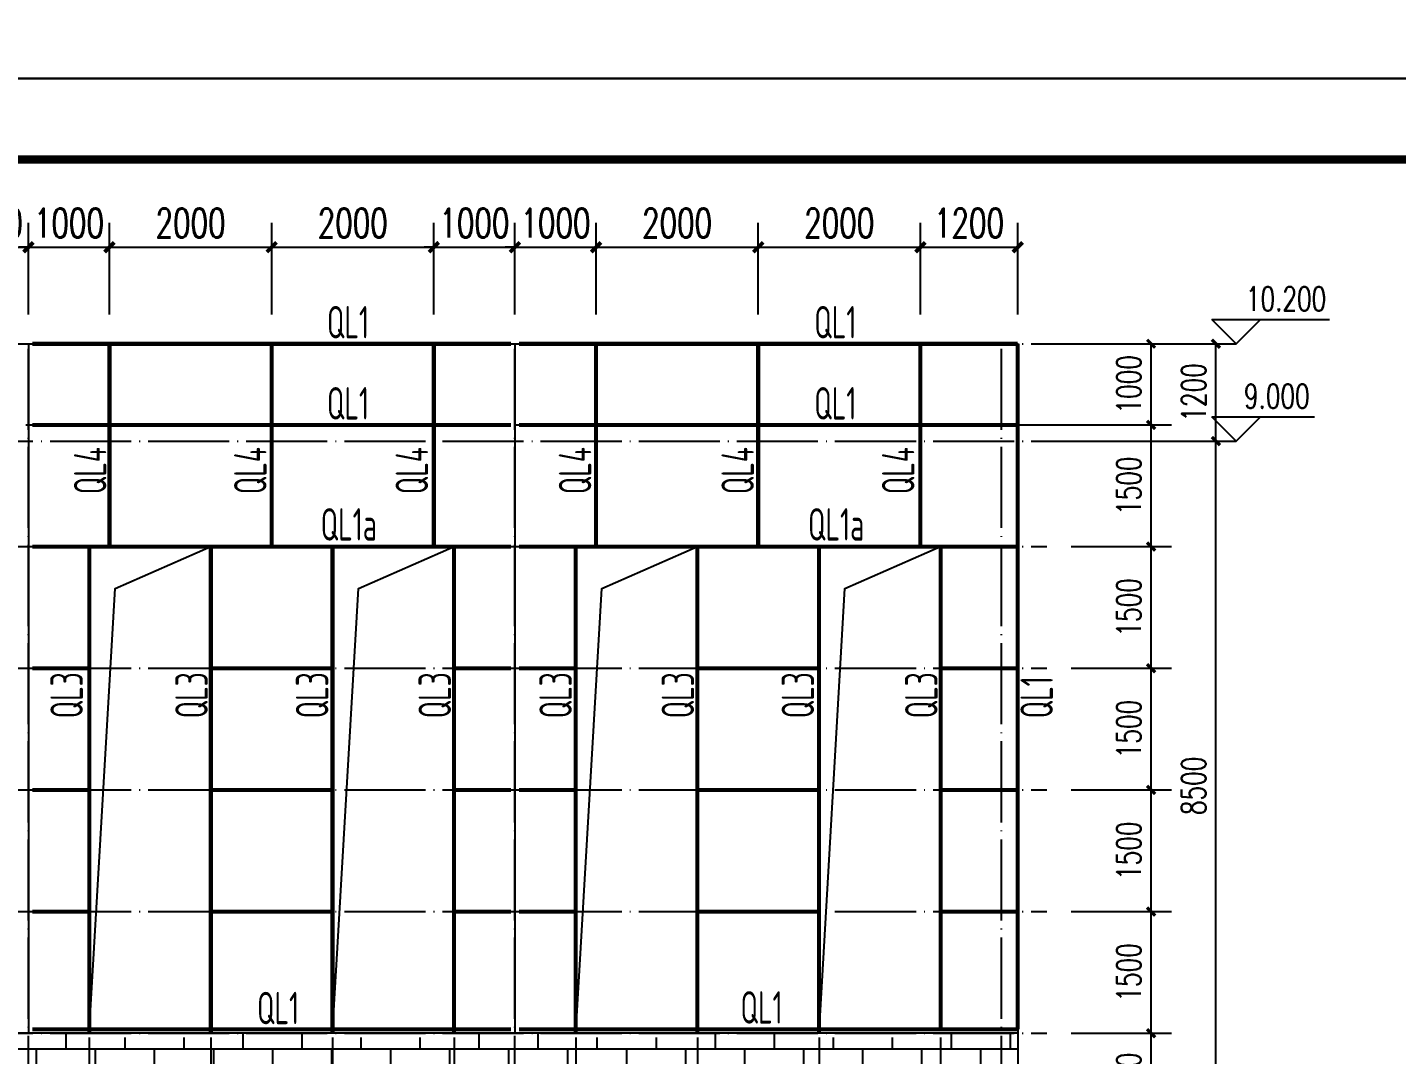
# Model space of a CAD drawing. Extents: x 14207793 to 14719554, y -1675802 to -1228715.
# Drawn here: x 14234781 to 14251667, y -1538925 to -1526262 of the extents above; entities that cross this region are included whole.
import ezdxf

# ---------------------------------------------------------------- set-up
doc = ezdxf.new("R2010")
doc.units = 0
doc.header["$LTSCALE"] = 500
doc.header["$MEASUREMENT"] = 0
doc.linetypes.add('DOTE', pattern=[2.42, 2, -0.2, 0.02, -0.2])
doc.layers.get('0').update_dxf_attribs({"linetype": 'CONTINUOUS'})
doc.layers.get('DEFPOINTS').update_dxf_attribs({"color": 140, "linetype": 'CONTINUOUS'})
for name, color, linetype in [('DOTE', 8, 'DOTE'), ('LAYER1', 150, 'CONTINUOUS'), ('PUB_DIM', 3, 'CONTINUOUS'), ('PUB_TEXT', 6, 'CONTINUOUS'), ('PUB_TITLE', 4, 'CONTINUOUS')]:
    doc.layers.add(name, color=color, linetype=linetype)
doc.styles.add('_TCH_DIM', font='SIMPLEX', dxfattribs={"bigfont": 'GBCBIG'})
doc.styles.add('_TCH_DIM_T3', font='SIMPLEX', dxfattribs={"width": 0.705882, "bigfont": 'GBCBIG'})
doc.styles.add('TSSD_REIN', font='Tssdeng.shx', dxfattribs={"width": 0.65, "bigfont": 'hztxt.shx'})
doc.dimstyles.new('_TCH_ARCH&&100', dxfattribs={"dimtxt": 297.5, "dimasz": 100, "dimexe": 250, "dimexo": 300, "dimgap": 126.25, "dimtad": 1, "dimdec": 0, "dimzin": 0, "dimdsep": 46, "dimtxsty": '_TCH_DIM_T3', "dimblk": 'ARCHTICK', "dimcen": 0.09, "dimclrt": 7, "dimazin": 2, "dimtfac": 1, "dimtdec": 0, "dimtix": 1, "dimtmove": 2, "dimatfit": 3, "dimfxl": 0, "dimtolj": 1, "dimtzin": 0, "dimarcsym": 0})
doc.dimstyles.new('_TCH_ARCH&&120', dxfattribs={"dimtxt": 357, "dimasz": 120, "dimexe": 300, "dimexo": 360, "dimgap": 120, "dimtad": 1, "dimdec": 0, "dimzin": 0, "dimdsep": 46, "dimtxsty": '_TCH_DIM_T3', "dimblk": 'ARCHTICK', "dimcen": 0.09, "dimclrt": 7, "dimazin": 2, "dimtfac": 1, "dimtdec": 0, "dimtix": 1, "dimtmove": 2, "dimatfit": 3, "dimfxl": 0, "dimtolj": 1, "dimtzin": 0, "dimarcsym": 0})

# ---------------------------------------------------------------- blocks, each defined once
blk = doc.blocks.new('_ArchTick')
at = {"color": 0, "linetype": 'ByBlock', "const_width": 0.4}
blk.add_lwpolyline([(-0.5, -0.5), (0.5, 0.5)], dxfattribs=at)
blk = doc.blocks.new('*D212')
at = {"layer": 'DEFPOINTS', "color": 0}
for p in [(14247354, -1538662), (14248639, -1538662), (14247354, -1539862)]:
    blk.add_point(p, dxfattribs=at)
at = {"layer": 'PUB_DIM', "color": 0, "lineweight": -2}
for p, q in [((14247654, -1538662), (14248889, -1538662)), ((14248639, -1539862), (14248639, -1538662)), ((14247654, -1539862), (14248889, -1539862))]:
    blk.add_line(p, q, dxfattribs=at)
at = {"layer": 'PUB_DIM', "color": 0, "lineweight": -2, "xscale": 100, "yscale": 100, "zscale": 100}
for p, rotation in [((14248639, -1538662), 90), ((14248639, -1539862), 270)]:
    blk.add_blockref('_ArchTick', p, dxfattribs=dict(at, rotation=rotation))
at = {"layer": 'PUB_DIM', "color": 7, "insert": (14248364, -1539262), "char_height": 297.5, "attachment_point": 5, "rotation": 90, "style": '_TCH_DIM_T3'}
blk.add_mtext('\\A1;1200', dxfattribs=at)
blk = doc.blocks.new('*D213')
at = {"layer": 'DEFPOINTS', "color": 0}
for p in [(14247354, -1532662), (14248639, -1532662), (14247354, -1534162)]:
    blk.add_point(p, dxfattribs=at)
at = {"layer": 'PUB_DIM', "color": 0, "lineweight": -2}
for p, q in [((14247654, -1532662), (14248889, -1532662)), ((14248639, -1534162), (14248639, -1532662)), ((14247654, -1534162), (14248889, -1534162))]:
    blk.add_line(p, q, dxfattribs=at)
at = {"layer": 'PUB_DIM', "color": 0, "lineweight": -2, "xscale": 100, "yscale": 100, "zscale": 100}
for p, rotation in [((14248639, -1532662), 90), ((14248639, -1534162), 270)]:
    blk.add_blockref('_ArchTick', p, dxfattribs=dict(at, rotation=rotation))
at = {"layer": 'PUB_DIM', "color": 7, "insert": (14248364, -1533412), "char_height": 297.5, "attachment_point": 5, "rotation": 90, "style": '_TCH_DIM_T3'}
blk.add_mtext('\\A1;1500', dxfattribs=at)
blk = doc.blocks.new('*D214')
at = {"layer": 'DEFPOINTS', "color": 0}
for p in [(14247354, -1531162), (14248639, -1531162), (14247354, -1532662)]:
    blk.add_point(p, dxfattribs=at)
at = {"layer": 'PUB_DIM', "color": 0, "lineweight": -2}
for p, q in [((14247654, -1531162), (14248889, -1531162)), ((14248639, -1532662), (14248639, -1531162)), ((14247654, -1532662), (14248889, -1532662))]:
    blk.add_line(p, q, dxfattribs=at)
at = {"layer": 'PUB_DIM', "color": 0, "lineweight": -2, "xscale": 100, "yscale": 100, "zscale": 100}
for p, rotation in [((14248639, -1531162), 90), ((14248639, -1532662), 270)]:
    blk.add_blockref('_ArchTick', p, dxfattribs=dict(at, rotation=rotation))
at = {"layer": 'PUB_DIM', "color": 7, "insert": (14248364, -1531912), "char_height": 297.5, "attachment_point": 5, "rotation": 90, "style": '_TCH_DIM_T3'}
blk.add_mtext('\\A1;1500', dxfattribs=at)
blk = doc.blocks.new('*D216')
at = {"layer": 'DEFPOINTS', "color": 0}
for p in [(14247054, -1531362), (14249439, -1531362), (14247054, -1539862)]:
    blk.add_point(p, dxfattribs=at)
at = {"layer": 'PUB_DIM', "color": 0, "lineweight": -2}
for p, q in [((14247354, -1531362), (14249689, -1531362)), ((14249439, -1539862), (14249439, -1531362)), ((14247354, -1539862), (14249689, -1539862))]:
    blk.add_line(p, q, dxfattribs=at)
at = {"layer": 'PUB_DIM', "color": 0, "lineweight": -2, "xscale": 100, "yscale": 100, "zscale": 100}
for p, rotation in [((14249439, -1531362), 90), ((14249439, -1539862), 270)]:
    blk.add_blockref('_ArchTick', p, dxfattribs=dict(at, rotation=rotation))
at = {"layer": 'PUB_DIM', "color": 7, "insert": (14249164, -1535612), "char_height": 297.5, "attachment_point": 5, "rotation": 90, "style": '_TCH_DIM_T3'}
blk.add_mtext('\\A1;8500', dxfattribs=at)
blk = doc.blocks.new('*D217')
at = {"layer": 'DEFPOINTS', "color": 0}
for p in [(14247054, -1530162), (14249439, -1530162), (14247054, -1531362)]:
    blk.add_point(p, dxfattribs=at)
at = {"layer": 'PUB_DIM', "color": 0, "lineweight": -2}
for p, q in [((14247354, -1530162), (14249689, -1530162)), ((14249439, -1531362), (14249439, -1530162)), ((14247354, -1531362), (14249689, -1531362))]:
    blk.add_line(p, q, dxfattribs=at)
at = {"layer": 'PUB_DIM', "color": 0, "lineweight": -2, "xscale": 100, "yscale": 100, "zscale": 100}
for p, rotation in [((14249439, -1530162), 90), ((14249439, -1531362), 270)]:
    blk.add_blockref('_ArchTick', p, dxfattribs=dict(at, rotation=rotation))
at = {"layer": 'PUB_DIM', "color": 7, "insert": (14249164, -1530762), "char_height": 297.5, "attachment_point": 5, "rotation": 90, "style": '_TCH_DIM_T3'}
blk.add_mtext('\\A1;1200', dxfattribs=at)
blk = doc.blocks.new('*D460')
at = {"layer": 'DEFPOINTS', "color": 0}
for p in [(14247354, -1530162), (14248639, -1530162), (14247354, -1531162)]:
    blk.add_point(p, dxfattribs=at)
at = {"layer": 'PUB_DIM', "color": 0, "lineweight": -2}
for p, q in [((14247654, -1530162), (14248889, -1530162)), ((14248639, -1531162), (14248639, -1530162)), ((14247654, -1531162), (14248889, -1531162))]:
    blk.add_line(p, q, dxfattribs=at)
at = {"layer": 'PUB_DIM', "color": 0, "lineweight": -2, "xscale": 100, "yscale": 100, "zscale": 100}
for p, rotation in [((14248639, -1530162), 90), ((14248639, -1531162), 270)]:
    blk.add_blockref('_ArchTick', p, dxfattribs=dict(at, rotation=rotation))
at = {"layer": 'PUB_DIM', "color": 7, "insert": (14248364, -1530662), "char_height": 297.5, "attachment_point": 5, "rotation": 90, "style": '_TCH_DIM_T3'}
blk.add_mtext('\\A1;1000', dxfattribs=at)
blk = doc.blocks.new('*D943')
at = {"layer": 'DEFPOINTS', "color": 0}
for p in [(14247354, -1534162), (14248639, -1534162), (14247354, -1535662)]:
    blk.add_point(p, dxfattribs=at)
at = {"layer": 'PUB_DIM', "color": 0, "lineweight": -2}
for p, q in [((14247654, -1534162), (14248889, -1534162)), ((14248639, -1535662), (14248639, -1534162)), ((14247654, -1535662), (14248889, -1535662))]:
    blk.add_line(p, q, dxfattribs=at)
at = {"layer": 'PUB_DIM', "color": 0, "lineweight": -2, "xscale": 100, "yscale": 100, "zscale": 100}
for p, rotation in [((14248639, -1534162), 90), ((14248639, -1535662), 270)]:
    blk.add_blockref('_ArchTick', p, dxfattribs=dict(at, rotation=rotation))
at = {"layer": 'PUB_DIM', "color": 7, "insert": (14248364, -1534912), "char_height": 297.5, "attachment_point": 5, "rotation": 90, "style": '_TCH_DIM_T3'}
blk.add_mtext('\\A1;1500', dxfattribs=at)
blk = doc.blocks.new('*D944')
at = {"layer": 'DEFPOINTS', "color": 0}
for p in [(14247354, -1535662), (14248639, -1535662), (14247354, -1537162)]:
    blk.add_point(p, dxfattribs=at)
at = {"layer": 'PUB_DIM', "color": 0, "lineweight": -2}
for p, q in [((14247654, -1535662), (14248889, -1535662)), ((14248639, -1537162), (14248639, -1535662)), ((14247654, -1537162), (14248889, -1537162))]:
    blk.add_line(p, q, dxfattribs=at)
at = {"layer": 'PUB_DIM', "color": 0, "lineweight": -2, "xscale": 100, "yscale": 100, "zscale": 100}
for p, rotation in [((14248639, -1535662), 90), ((14248639, -1537162), 270)]:
    blk.add_blockref('_ArchTick', p, dxfattribs=dict(at, rotation=rotation))
at = {"layer": 'PUB_DIM', "color": 7, "insert": (14248364, -1536412), "char_height": 297.5, "attachment_point": 5, "rotation": 90, "style": '_TCH_DIM_T3'}
blk.add_mtext('\\A1;1500', dxfattribs=at)
blk = doc.blocks.new('*D945')
at = {"layer": 'DEFPOINTS', "color": 0}
for p in [(14247354, -1537162), (14248639, -1537162), (14247354, -1538662)]:
    blk.add_point(p, dxfattribs=at)
at = {"layer": 'PUB_DIM', "color": 0, "lineweight": -2}
for p, q in [((14247654, -1537162), (14248889, -1537162)), ((14248639, -1538662), (14248639, -1537162)), ((14247654, -1538662), (14248889, -1538662))]:
    blk.add_line(p, q, dxfattribs=at)
at = {"layer": 'PUB_DIM', "color": 0, "lineweight": -2, "xscale": 100, "yscale": 100, "zscale": 100}
for p, rotation in [((14248639, -1537162), 90), ((14248639, -1538662), 270)]:
    blk.add_blockref('_ArchTick', p, dxfattribs=dict(at, rotation=rotation))
at = {"layer": 'PUB_DIM', "color": 7, "insert": (14248364, -1537912), "char_height": 297.5, "attachment_point": 5, "rotation": 90, "style": '_TCH_DIM_T3'}
blk.add_mtext('\\A1;1500', dxfattribs=at)
blk = doc.blocks.new('*D957')
at = {"layer": 'DEFPOINTS', "color": 0}
for p in [(14234794, -1528972), (14233794, -1530163), (14234794, -1530163)]:
    blk.add_point(p, dxfattribs=at)
at = {"layer": 'PUB_DIM', "color": 0, "lineweight": -2}
for p, q in [((14233794, -1529803), (14233794, -1528672)), ((14234794, -1529803), (14234794, -1528672)), ((14233794, -1528972), (14233674, -1528972)), ((14233794, -1528972), (14234794, -1528972)), ((14234794, -1528972), (14234914, -1528972))]:
    blk.add_line(p, q, dxfattribs=at)
at = {"layer": 'PUB_DIM', "color": 0, "lineweight": -2, "xscale": 120, "yscale": 120, "zscale": 120}
blk.add_blockref('_ArchTick', (14233794, -1528972), dxfattribs=at)
at = {"layer": 'PUB_DIM', "color": 0, "lineweight": -2, "xscale": 120, "yscale": 120, "zscale": 120, "rotation": 180}
blk.add_blockref('_ArchTick', (14234794, -1528972), dxfattribs=at)
at = {"layer": 'PUB_DIM', "color": 7, "insert": (14234294, -1528674), "char_height": 357, "attachment_point": 5, "style": '_TCH_DIM_T3'}
blk.add_mtext('\\A1;1000', dxfattribs=at)
blk = doc.blocks.new('*D958')
at = {"layer": 'DEFPOINTS', "color": 0}
for p in [(14235794, -1528972), (14234794, -1530163), (14235794, -1530163)]:
    blk.add_point(p, dxfattribs=at)
at = {"layer": 'PUB_DIM', "color": 0, "lineweight": -2}
for p, q in [((14234794, -1529803), (14234794, -1528672)), ((14235794, -1529803), (14235794, -1528672)), ((14234794, -1528972), (14234674, -1528972)), ((14234794, -1528972), (14235794, -1528972)), ((14235794, -1528972), (14235914, -1528972))]:
    blk.add_line(p, q, dxfattribs=at)
at = {"layer": 'PUB_DIM', "color": 0, "lineweight": -2, "xscale": 120, "yscale": 120, "zscale": 120}
blk.add_blockref('_ArchTick', (14234794, -1528972), dxfattribs=at)
at = {"layer": 'PUB_DIM', "color": 0, "lineweight": -2, "xscale": 120, "yscale": 120, "zscale": 120, "rotation": 180}
blk.add_blockref('_ArchTick', (14235794, -1528972), dxfattribs=at)
at = {"layer": 'PUB_DIM', "color": 7, "insert": (14235294, -1528674), "char_height": 357, "attachment_point": 5, "style": '_TCH_DIM_T3'}
blk.add_mtext('\\A1;1000', dxfattribs=at)
blk = doc.blocks.new('*D959')
at = {"layer": 'DEFPOINTS', "color": 0}
for p in [(14237794, -1528972), (14235794, -1530163), (14237794, -1530163)]:
    blk.add_point(p, dxfattribs=at)
at = {"layer": 'PUB_DIM', "color": 0, "lineweight": -2}
for p, q in [((14235794, -1529803), (14235794, -1528672)), ((14237794, -1529803), (14237794, -1528672)), ((14235794, -1528972), (14237794, -1528972))]:
    blk.add_line(p, q, dxfattribs=at)
at = {"layer": 'PUB_DIM', "color": 0, "lineweight": -2, "xscale": 120, "yscale": 120, "zscale": 120, "rotation": 180}
blk.add_blockref('_ArchTick', (14235794, -1528972), dxfattribs=at)
at = {"layer": 'PUB_DIM', "color": 0, "lineweight": -2, "xscale": 120, "yscale": 120, "zscale": 120}
blk.add_blockref('_ArchTick', (14237794, -1528972), dxfattribs=at)
at = {"layer": 'PUB_DIM', "color": 7, "insert": (14236794, -1528674), "char_height": 357, "attachment_point": 5, "style": '_TCH_DIM_T3'}
blk.add_mtext('\\A1;2000', dxfattribs=at)
blk = doc.blocks.new('*D960')
at = {"layer": 'DEFPOINTS', "color": 0}
for p in [(14239794, -1528972), (14237794, -1530163), (14239794, -1530163)]:
    blk.add_point(p, dxfattribs=at)
at = {"layer": 'PUB_DIM', "color": 0, "lineweight": -2}
for p, q in [((14237794, -1529803), (14237794, -1528672)), ((14239794, -1529803), (14239794, -1528672)), ((14237794, -1528972), (14239794, -1528972))]:
    blk.add_line(p, q, dxfattribs=at)
at = {"layer": 'PUB_DIM', "color": 0, "lineweight": -2, "xscale": 120, "yscale": 120, "zscale": 120, "rotation": 180}
blk.add_blockref('_ArchTick', (14237794, -1528972), dxfattribs=at)
at = {"layer": 'PUB_DIM', "color": 0, "lineweight": -2, "xscale": 120, "yscale": 120, "zscale": 120}
blk.add_blockref('_ArchTick', (14239794, -1528972), dxfattribs=at)
at = {"layer": 'PUB_DIM', "color": 7, "insert": (14238794, -1528674), "char_height": 357, "attachment_point": 5, "style": '_TCH_DIM_T3'}
blk.add_mtext('\\A1;2000', dxfattribs=at)
blk = doc.blocks.new('*D961')
at = {"layer": 'DEFPOINTS', "color": 0}
for p in [(14240794, -1528972), (14239794, -1530162), (14240794, -1530162)]:
    blk.add_point(p, dxfattribs=at)
at = {"layer": 'PUB_DIM', "color": 0, "lineweight": -2}
for p, q in [((14239794, -1529802), (14239794, -1528672)), ((14240794, -1529802), (14240794, -1528672)), ((14239794, -1528972), (14239674, -1528972)), ((14239794, -1528972), (14240794, -1528972)), ((14240794, -1528972), (14240914, -1528972))]:
    blk.add_line(p, q, dxfattribs=at)
at = {"layer": 'PUB_DIM', "color": 0, "lineweight": -2, "xscale": 120, "yscale": 120, "zscale": 120}
blk.add_blockref('_ArchTick', (14239794, -1528972), dxfattribs=at)
at = {"layer": 'PUB_DIM', "color": 0, "lineweight": -2, "xscale": 120, "yscale": 120, "zscale": 120, "rotation": 180}
blk.add_blockref('_ArchTick', (14240794, -1528972), dxfattribs=at)
at = {"layer": 'PUB_DIM', "color": 7, "insert": (14240294, -1528674), "char_height": 357, "attachment_point": 5, "style": '_TCH_DIM_T3'}
blk.add_mtext('\\A1;1000', dxfattribs=at)
blk = doc.blocks.new('*D962')
at = {"layer": 'DEFPOINTS', "color": 0}
for p in [(14241794, -1528972), (14240794, -1530162), (14241794, -1530162)]:
    blk.add_point(p, dxfattribs=at)
at = {"layer": 'PUB_DIM', "color": 0, "lineweight": -2}
for p, q in [((14240794, -1529802), (14240794, -1528672)), ((14241794, -1529802), (14241794, -1528672)), ((14240794, -1528972), (14240674, -1528972)), ((14240794, -1528972), (14241794, -1528972)), ((14241794, -1528972), (14241914, -1528972))]:
    blk.add_line(p, q, dxfattribs=at)
at = {"layer": 'PUB_DIM', "color": 0, "lineweight": -2, "xscale": 120, "yscale": 120, "zscale": 120}
blk.add_blockref('_ArchTick', (14240794, -1528972), dxfattribs=at)
at = {"layer": 'PUB_DIM', "color": 0, "lineweight": -2, "xscale": 120, "yscale": 120, "zscale": 120, "rotation": 180}
blk.add_blockref('_ArchTick', (14241794, -1528972), dxfattribs=at)
at = {"layer": 'PUB_DIM', "color": 7, "insert": (14241294, -1528674), "char_height": 357, "attachment_point": 5, "style": '_TCH_DIM_T3'}
blk.add_mtext('\\A1;1000', dxfattribs=at)
blk = doc.blocks.new('*D963')
at = {"layer": 'DEFPOINTS', "color": 0}
for p in [(14243794, -1528972), (14241794, -1530162), (14243794, -1530162)]:
    blk.add_point(p, dxfattribs=at)
at = {"layer": 'PUB_DIM', "color": 0, "lineweight": -2}
for p, q in [((14241794, -1529802), (14241794, -1528672)), ((14243794, -1529802), (14243794, -1528672)), ((14241794, -1528972), (14243794, -1528972))]:
    blk.add_line(p, q, dxfattribs=at)
at = {"layer": 'PUB_DIM', "color": 0, "lineweight": -2, "xscale": 120, "yscale": 120, "zscale": 120, "rotation": 180}
blk.add_blockref('_ArchTick', (14241794, -1528972), dxfattribs=at)
at = {"layer": 'PUB_DIM', "color": 0, "lineweight": -2, "xscale": 120, "yscale": 120, "zscale": 120}
blk.add_blockref('_ArchTick', (14243794, -1528972), dxfattribs=at)
at = {"layer": 'PUB_DIM', "color": 7, "insert": (14242794, -1528674), "char_height": 357, "attachment_point": 5, "style": '_TCH_DIM_T3'}
blk.add_mtext('\\A1;2000', dxfattribs=at)
blk = doc.blocks.new('*D964')
at = {"layer": 'DEFPOINTS', "color": 0}
for p in [(14245794, -1528972), (14243794, -1530162), (14245794, -1530162)]:
    blk.add_point(p, dxfattribs=at)
at = {"layer": 'PUB_DIM', "color": 0, "lineweight": -2}
for p, q in [((14243794, -1529802), (14243794, -1528672)), ((14245794, -1529802), (14245794, -1528672)), ((14243794, -1528972), (14245794, -1528972))]:
    blk.add_line(p, q, dxfattribs=at)
at = {"layer": 'PUB_DIM', "color": 0, "lineweight": -2, "xscale": 120, "yscale": 120, "zscale": 120, "rotation": 180}
blk.add_blockref('_ArchTick', (14243794, -1528972), dxfattribs=at)
at = {"layer": 'PUB_DIM', "color": 0, "lineweight": -2, "xscale": 120, "yscale": 120, "zscale": 120}
blk.add_blockref('_ArchTick', (14245794, -1528972), dxfattribs=at)
at = {"layer": 'PUB_DIM', "color": 7, "insert": (14244794, -1528674), "char_height": 357, "attachment_point": 5, "style": '_TCH_DIM_T3'}
blk.add_mtext('\\A1;2000', dxfattribs=at)
blk = doc.blocks.new('*D965')
at = {"layer": 'DEFPOINTS', "color": 0}
for p in [(14246994, -1528972), (14245794, -1530162), (14246994, -1530162)]:
    blk.add_point(p, dxfattribs=at)
at = {"layer": 'PUB_DIM', "color": 0, "lineweight": -2}
for p, q in [((14245794, -1529802), (14245794, -1528672)), ((14246994, -1529802), (14246994, -1528672)), ((14245794, -1528972), (14246994, -1528972))]:
    blk.add_line(p, q, dxfattribs=at)
at = {"layer": 'PUB_DIM', "color": 0, "lineweight": -2, "xscale": 120, "yscale": 120, "zscale": 120, "rotation": 180}
blk.add_blockref('_ArchTick', (14245794, -1528972), dxfattribs=at)
at = {"layer": 'PUB_DIM', "color": 0, "lineweight": -2, "xscale": 120, "yscale": 120, "zscale": 120}
blk.add_blockref('_ArchTick', (14246994, -1528972), dxfattribs=at)
at = {"layer": 'PUB_DIM', "color": 7, "insert": (14246394, -1528674), "char_height": 357, "attachment_point": 5, "style": '_TCH_DIM_T3'}
blk.add_mtext('\\A1;1200', dxfattribs=at)

msp = doc.modelspace()

# ---------------------------------------------------------------- hatches: boundary and pattern name
h = msp.add_hatch()
h.set_pattern_fill('AR-B816', color=146, scale=300)
h.set_pattern_definition([(0, (13846580.5, -1427490.1), (0, 363.9312), []), (90, (13846580.5, -1427490.1), (-363.9312, 363.9312), [363.9312, -363.9312])])
h.paths.add_polyline_path([(14246993.94, -1540012.5), (14246993.94, -1538662.5), (14246093.94, -1538662.5), (14246093.94, -1538712.5), (14244493.94, -1538712.5), (14244493.94, -1538662.5), (14243093.94, -1538662.5), (14243093.94, -1538712.5), (14241493.94, -1538712.5), (14241493.94, -1538662.5), (14240093.94, -1538662.5), (14240093.94, -1538712.5), (14238493.94, -1538712.5), (14238493.94, -1538662.5), (14237093.94, -1538662.5), (14237093.94, -1538712.5), (14235493.94, -1538712.5), (14235493.94, -1538662.5), (14234093.94, -1538662.5), (14234093.94, -1538712.5), (14232493.94, -1538712.5), (14232493.94, -1538662.5), (14231093.94, -1538662.5), (14231093.94, -1538712.5), (14229493.94, -1538712.5), (14229493.94, -1538662.5), (14228093.94, -1538662.5), (14228093.94, -1538712.5), (14226493.94, -1538712.5), (14226493.94, -1538662.5), (14225093.94, -1538662.5), (14225093.94, -1538712.5), (14223493.94, -1538712.5), (14223493.94, -1538662.5), (14216593.94, -1538662.5), (14216593.94, -1540012.5)])

# ---------------------------------------------------------------- linework, layer by layer
for p, q in [((14216593.94, -1530162.5), (14246993.94, -1530162.5)), ((14246993.94, -1530162.5), (14246993.94, -1540012.5)), ((14246993.94, -1538662.5), (14216593.94, -1538662.5))]:
    msp.add_line(p, q)
for points in [[(14216593.94, -1540012.5), (14216593.94, -1530162.5), (14246993.94, -1530162.5), (14246993.94, -1540012.5)], [(14234793.94, -1530162.5), (14234793.94, -1538662.5)], [(14240793.94, -1530162.5), (14240793.94, -1538662.5)]]:
    msp.add_lwpolyline(points)
at = {"color": 3, "const_width": 50}
for points in [[(14234843.94, -1530162.5), (14240743.94, -1530162.5)], [(14235793.94, -1530162.5), (14235793.94, -1532662.5)], [(14237793.94, -1530162.5), (14237793.94, -1532662.5)], [(14239793.94, -1530162.5), (14239793.94, -1532662.5)], [(14240843.94, -1530162.5), (14246993.94, -1530162.5)], [(14241793.94, -1530162.5), (14241793.94, -1532662.5)], [(14243793.94, -1530162.5), (14243793.94, -1532662.5)], [(14245793.94, -1530162.5), (14245793.94, -1532662.5)], [(14246993.94, -1530162.5), (14246993.94, -1538612.5)], [(14234843.94, -1531162.5), (14240743.94, -1531162.5)], [(14240843.94, -1531162.5), (14246993.94, -1531162.5)], [(14234843.94, -1532662.5), (14240743.94, -1532662.5)], [(14235543.94, -1532662.5), (14235543.94, -1538662.5)], [(14237043.94, -1532662.5), (14237043.94, -1538662.5)], [(14238543.94, -1532662.5), (14238543.94, -1538662.5)], [(14240043.94, -1532662.5), (14240043.94, -1538662.5)], [(14240843.94, -1532662.5), (14246993.94, -1532662.5)], [(14241543.94, -1532662.5), (14241543.94, -1538662.5)], [(14243043.94, -1532662.5), (14243043.94, -1538662.5)], [(14244543.94, -1532662.5), (14244543.94, -1538662.5)], [(14246043.94, -1532662.5), (14246043.94, -1538612.5)], [(14234843.94, -1534162.5), (14235543.94, -1534162.5)], [(14237043.94, -1534162.5), (14238543.94, -1534162.5)], [(14240043.94, -1534162.5), (14240743.94, -1534162.5)], [(14240843.94, -1534162.5), (14241543.94, -1534162.5)], [(14243043.94, -1534162.5), (14244543.94, -1534162.5)], [(14246043.94, -1534162.5), (14246993.94, -1534162.5)], [(14234843.94, -1535662.5), (14235543.94, -1535662.5)], [(14237043.94, -1535662.5), (14238543.94, -1535662.5)], [(14240043.94, -1535662.5), (14240743.94, -1535662.5)], [(14240843.94, -1535662.5), (14241543.94, -1535662.5)], [(14243043.94, -1535662.5), (14244543.94, -1535662.5)], [(14246043.94, -1535662.5), (14246993.94, -1535662.5)], [(14234843.94, -1537162.5), (14235543.94, -1537162.5)], [(14237043.94, -1537162.5), (14238543.94, -1537162.5)], [(14240043.94, -1537162.5), (14240743.94, -1537162.5)], [(14240843.94, -1537162.5), (14241543.94, -1537162.5)], [(14243043.94, -1537162.5), (14244543.94, -1537162.5)], [(14246043.94, -1537162.5), (14246993.94, -1537162.5)], [(14234843.94, -1538612.5), (14240743.94, -1538612.5)], [(14240843.94, -1538612.5), (14246993.94, -1538612.5)]]:
    msp.add_lwpolyline(points, dxfattribs=at)
at = {"color": 6}
for points in [[(14235543.94, -1538662.5), (14235863.81, -1533180), (14237043.94, -1532662.5)], [(14238543.94, -1538662.5), (14238863.81, -1533180), (14240043.94, -1532662.5)], [(14241543.94, -1538662.5), (14241863.81, -1533180), (14243043.94, -1532662.5)], [(14244543.94, -1538662.5), (14244863.81, -1533180), (14246043.94, -1532662.5)]]:
    msp.add_lwpolyline(points, dxfattribs=at)
at = {"layer": 'DOTE'}
for p, q in [((14215700.44, -1530162.5), (14247353.94, -1530162.5)), ((14234793.94, -1542112.5), (14234793.94, -1530162.5)), ((14235793.94, -1532662.5), (14235793.94, -1530162.5)), ((14237793.94, -1532676.31), (14237793.94, -1530162.5)), ((14239793.94, -1532662.5), (14239793.94, -1530162.5)), ((14240793.94, -1542112.5), (14240793.94, -1530162.5)), ((14241793.94, -1532662.5), (14241793.94, -1530162.5)), ((14243793.94, -1532676.31), (14243793.94, -1530162.5)), ((14245793.94, -1532662.5), (14245793.94, -1530162.5)), ((14246793.94, -1542112.5), (14246793.94, -1530162.5)), ((14215400.44, -1531162.5), (14247653.94, -1531162.5)), ((14215700.44, -1531362.5), (14247353.94, -1531362.5)), ((14215700.44, -1532662.5), (14247353.94, -1532662.5)), ((14235543.94, -1532662.5), (14235543.94, -1541512.5)), ((14237043.94, -1532662.5), (14237043.94, -1541512.5)), ((14238543.94, -1532662.5), (14238543.94, -1541512.5)), ((14240043.94, -1532662.5), (14240043.94, -1541512.5)), ((14241543.94, -1532662.5), (14241543.94, -1541512.5)), ((14243043.94, -1532662.5), (14243043.94, -1541512.5)), ((14244543.94, -1532662.5), (14244543.94, -1541512.5)), ((14246043.94, -1532662.5), (14246043.94, -1541512.5)), ((14215700.44, -1534162.5), (14247353.94, -1534162.5)), ((14215700.44, -1535662.5), (14247353.94, -1535662.5)), ((14215700.44, -1537162.5), (14247353.94, -1537162.5)), ((14215700.44, -1538662.5), (14247353.94, -1538662.5))]:
    msp.add_line(p, q, dxfattribs=at)
at = {"layer": 'PUB_DIM'}
for p, q in [((14249688.76, -1530162.5), (14249388.76, -1529862.5)), ((14249388.76, -1529862.5), (14250838.76, -1529862.5)), ((14249688.76, -1530162.5), (14249988.76, -1529862.5)), ((14249688.76, -1531362.5), (14249388.76, -1531062.5)), ((14249388.76, -1531062.5), (14250654.76, -1531062.5)), ((14249688.76, -1531362.5), (14249988.76, -1531062.5))]:
    msp.add_line(p, q, dxfattribs=at)
at = {"layer": 'PUB_TITLE'}
for points in [[(14350472.5, -1476490), (14207792.5, -1476490), (14207792.5, -1526890), (14350472.5, -1526890)], [(14207792.5, -1568890), (14267192.5, -1568890), (14267192.5, -1526890), (14207792.5, -1526890)]]:
    msp.add_lwpolyline(points, close=True, dxfattribs=at)
at = {"layer": 'PUB_TITLE', "const_width": 100}
msp.add_lwpolyline([(14210292.5, -1567890), (14266192.5, -1567890), (14266192.5, -1527890), (14210292.5, -1527890)], close=True, dxfattribs=at)

# ---------------------------------------------------------------- texts
at = {"layer": 'LAYER1', "color": 3, "style": 'TSSD_REIN', "width": 0.65}
for s, p in [('QL1', (14238475.46, -1530095.83)), ('QL1', (14244485.46, -1530095.83)), ('QL1', (14238475.46, -1531095.83)), ('QL1', (14244485.46, -1531095.83)), ('QL1a', (14238397.96, -1532588.33)), ('QL1a', (14244407.96, -1532588.33)), ('QL1', (14237612.96, -1538550.83)), ('QL1', (14243575.46, -1538543.33))]:
    msp.add_text(s, height=400, dxfattribs=at).set_placement(p)
for s, p in [('QL4', (14235755.29, -1532017.5)), ('QL4', (14237730.29, -1532017.5)), ('QL4', (14239722.79, -1532017.5)), ('QL4', (14241735.29, -1532017.5)), ('QL4', (14243740.29, -1532017.5)), ('QL4', (14245720.29, -1532017.5)), ('QL3', (14235465.46, -1534780.33)), ('QL3', (14237005.46, -1534780.33)), ('QL3', (14238492.96, -1534780.33)), ('QL3', (14240005.46, -1534780.33)), ('QL3', (14241495.46, -1534780.33)), ('QL3', (14243002.96, -1534780.33)), ('QL3', (14244482.96, -1534780.33)), ('QL3', (14246005.46, -1534780.33)), ('QL1', (14247427.96, -1534780.33))]:
    msp.add_text(s, height=400, rotation=90, dxfattribs=at).set_placement(p)
at = {"layer": 'PUB_TEXT', "style": '_TCH_DIM', "width": 0.705882}
for s, p in [('10.200', (14249808.76, -1529757.5)), ('9.000', (14249784.76, -1530957.5))]:
    msp.add_text(s, height=297.5, dxfattribs=at).set_placement(p)

# ---------------------------------------------------------------- dimensions: what is measured, and where the dimension line sits
at = {"layer": 'PUB_DIM'}
for base, p1, p2, picture, middle in [((14234793.94, -1528972.5), (14233793.94, -1530162.5), (14234793.94, -1530162.5), '*D957', (14234293.94, -1528674)), ((14235793.94, -1528972.5), (14234793.94, -1530162.5), (14235793.94, -1530162.5), '*D958', (14235293.94, -1528674)), ((14237793.94, -1528972.5), (14235793.94, -1530162.5), (14237793.94, -1530162.5), '*D959', (14236793.94, -1528674)), ((14239793.94, -1528972.5), (14237793.94, -1530162.5), (14239793.94, -1530162.5), '*D960', (14238793.94, -1528674)), ((14240793.94, -1528972.5), (14239793.94, -1530162.5), (14240793.94, -1530162.5), '*D961', (14240293.94, -1528674)), ((14241793.94, -1528972.5), (14240793.94, -1530162.5), (14241793.94, -1530162.5), '*D962', (14241293.94, -1528674)), ((14243793.94, -1528972.5), (14241793.94, -1530162.5), (14243793.94, -1530162.5), '*D963', (14242793.94, -1528674)), ((14245793.94, -1528972.5), (14243793.94, -1530162.5), (14245793.94, -1530162.5), '*D964', (14244793.94, -1528674)), ((14246993.94, -1528972.5), (14245793.94, -1530162.5), (14246993.94, -1530162.5), '*D965', (14246393.94, -1528674))]:
    dim = msp.add_linear_dim(base=base, p1=p1, p2=p2, dimstyle='_TCH_ARCH&&120', dxfattribs=at)
    dim.commit()
    dim.dimension.update_dxf_attribs({"geometry": picture, "text_midpoint": middle})
for p1, p2, distance, picture, middle in [((14247053.94, -1531362.5), (14247053.94, -1530162.5), -2384.82, '*D217', (14249163.76, -1530762.5)), ((14247353.94, -1532662.5), (14247353.94, -1531162.5), -1284.82, '*D214', (14248363.76, -1531912.5)), ((14247053.94, -1539862.5), (14247053.94, -1531362.5), -2384.82, '*D216', (14249163.76, -1535612.5)), ((14247353.94, -1534162.5), (14247353.94, -1532662.5), -1284.82, '*D213', (14248363.76, -1533412.5)), ((14247353.94, -1535662.5), (14247353.94, -1534162.5), -1284.82, '*D943', (14248363.76, -1534912.5)), ((14247353.94, -1537162.5), (14247353.94, -1535662.5), -1284.82, '*D944', (14248363.76, -1536412.5)), ((14247353.94, -1538662.5), (14247353.94, -1537162.5), -1284.82, '*D945', (14248363.76, -1537912.5)), ((14247353.94, -1539862.5), (14247353.94, -1538662.5), -1284.82, '*D212', (14248363.76, -1539262.5))]:
    dim = msp.add_aligned_dim(p1=p1, p2=p2, distance=distance, dimstyle='_TCH_ARCH&&100', dxfattribs=at)
    dim.commit()
    dim.dimension.update_dxf_attribs({"geometry": picture, "text_midpoint": middle})
dim = msp.add_linear_dim(base=(14248638.76, -1530162.5), p1=(14247353.94, -1531162.5), p2=(14247353.94, -1530162.5), angle=90, dimstyle='_TCH_ARCH&&100', dxfattribs=at)
dim.commit()
dim.dimension.update_dxf_attribs({"geometry": '*D460', "text_midpoint": (14248363.76, -1530662.5)})

doc.saveas('drawing.dxf')
